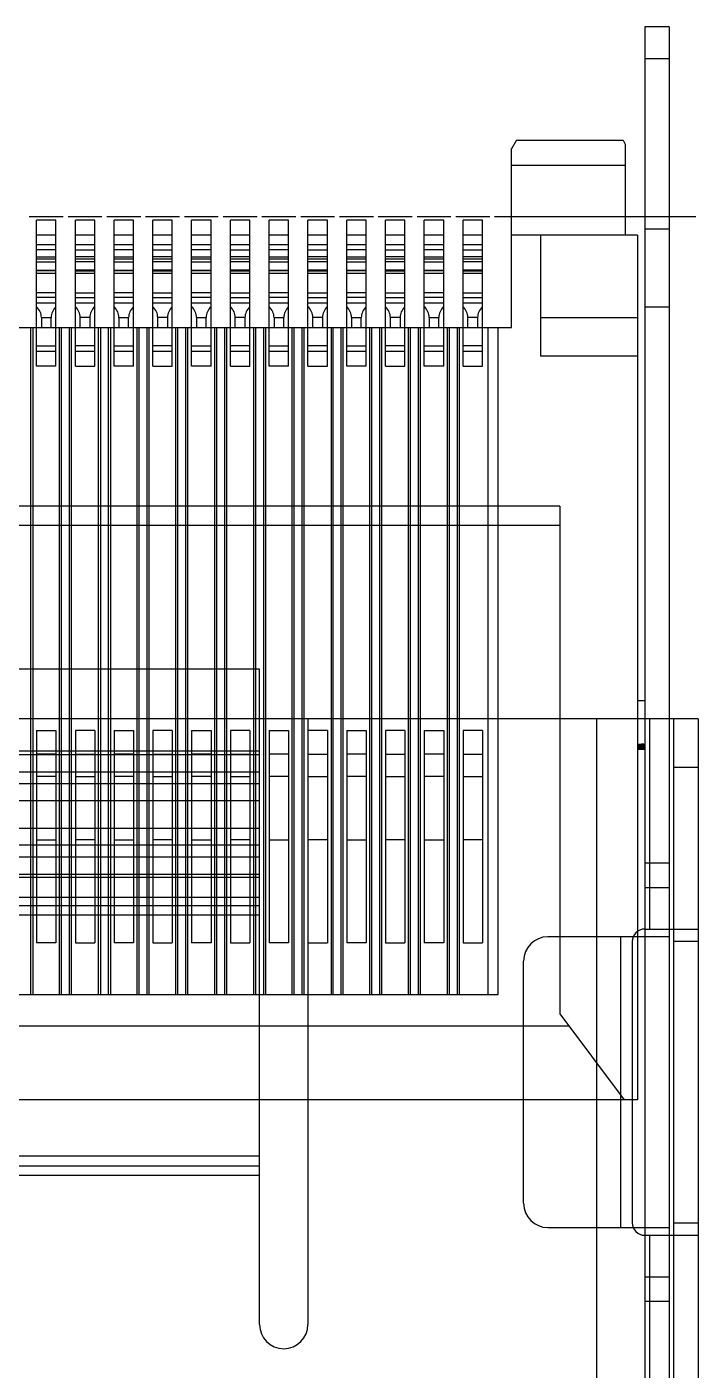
# Model space of a CAD drawing. Header units: millimetres. Extents: x 753 to 1632, y 352 to 973.
# Drawn here: x 1036.45 to 1043.38, y 655.91 to 669.77 of the extents above; entities that cross this region are included whole.
import ezdxf

# ---------------------------------------------------------------- set-up
doc = ezdxf.new("R2010")
doc.units = ezdxf.units.MM
doc.header["$LTSCALE"] = 30.734
doc.linetypes.add('HIDDEN', pattern=[0.2, 0.1, -0.1])
doc.layers.get('0').update_dxf_attribs({"linetype": 'CONTINUOUS'})
doc.layers.add('CURVES', color=7, linetype='CONTINUOUS')

msp = doc.modelspace()

# ---------------------------------------------------------------- linework, layer by layer
at = {"color": 8, "linetype": 'Continuous'}
for p, q in [((1042.82568, 669.7712), (1042.82568, 647.63169)), ((1043.07568, 669.7712), (1042.82568, 669.7712)), ((1043.07568, 669.7712), (1043.07568, 647.63169)), ((1043.07568, 669.4412), (1042.82568, 669.4412)), ((1041.50068, 668.60169), (1041.45017, 668.51421)), ((1041.45068, 666.67049), (1041.45068, 668.51509)), ((1041.50068, 668.60169), (1042.60068, 668.60169)), ((1042.60068, 668.60169), (1042.62371, 668.56181)), ((1042.62368, 668.56185), (1042.62368, 667.62329)), ((1042.62368, 668.34188), (1041.45068, 668.34188)), ((1036.55068, 666.27049), (1036.55068, 667.77569)), ((1036.75068, 667.77569), (1036.55068, 667.77569)), ((1036.75068, 666.27049), (1036.75068, 667.77569)), ((1036.95068, 666.27049), (1036.95068, 667.77569)), ((1037.15068, 667.77569), (1036.95068, 667.77569)), ((1037.15068, 666.27049), (1037.15068, 667.77569)), ((1037.35068, 666.27049), (1037.35068, 667.77569)), ((1037.55068, 667.77569), (1037.35068, 667.77569)), ((1037.55068, 666.27049), (1037.55068, 667.77569)), ((1037.75068, 666.27049), (1037.75068, 667.77569)), ((1037.95068, 667.77569), (1037.75068, 667.77569)), ((1037.95068, 666.27049), (1037.95068, 667.77569)), ((1038.15068, 666.27049), (1038.15068, 667.77569)), ((1038.35068, 667.77569), (1038.15068, 667.77569)), ((1038.35068, 666.27049), (1038.35068, 667.77569)), ((1038.55068, 666.27049), (1038.55068, 667.77569)), ((1038.75068, 667.77569), (1038.55068, 667.77569)), ((1038.75068, 666.27049), (1038.75068, 667.77569)), ((1038.95068, 666.27049), (1038.95068, 667.77569)), ((1039.15068, 667.77569), (1038.95068, 667.77569)), ((1039.15068, 666.27049), (1039.15068, 667.77569)), ((1039.35068, 666.27049), (1039.35068, 667.77569)), ((1039.55068, 667.77569), (1039.35068, 667.77569)), ((1039.55068, 666.27049), (1039.55068, 667.77569)), ((1039.75068, 666.27049), (1039.75068, 667.77569)), ((1039.95068, 667.77569), (1039.75068, 667.77569)), ((1039.95068, 666.27049), (1039.95068, 667.77569)), ((1040.15068, 666.27049), (1040.15068, 667.77569)), ((1040.35068, 667.77569), (1040.15068, 667.77569)), ((1040.35068, 666.27049), (1040.35068, 667.77569)), ((1040.55068, 666.27049), (1040.55068, 667.77569)), ((1040.75068, 667.77569), (1040.55068, 667.77569)), ((1040.75068, 666.27049), (1040.75068, 667.77569)), ((1040.95068, 666.27049), (1040.95068, 667.77569)), ((1041.15068, 667.77569), (1040.95068, 667.77569)), ((1041.15068, 666.27049), (1041.15068, 667.77569)), ((1043.07568, 667.81169), (1042.82568, 667.81169)), ((1042.82568, 667.68669), (1043.07568, 667.68669)), ((1036.75068, 667.62329), (1036.55068, 667.62329)), ((1037.15068, 667.62329), (1036.95068, 667.62329)), ((1037.55068, 667.62329), (1037.35068, 667.62329)), ((1037.95068, 667.62329), (1037.75068, 667.62329)), ((1038.35068, 667.62329), (1038.15068, 667.62329)), ((1038.75068, 667.62329), (1038.55068, 667.62329)), ((1039.15068, 667.62329), (1038.95068, 667.62329)), ((1039.55068, 667.62329), (1039.35068, 667.62329)), ((1039.95068, 667.62329), (1039.75068, 667.62329)), ((1040.35068, 667.62329), (1040.15068, 667.62329)), ((1040.75068, 667.62329), (1040.55068, 667.62329)), ((1041.15068, 667.62329), (1040.95068, 667.62329)), ((1042.75068, 667.62329), (1041.45068, 667.62329)), ((1041.75068, 667.62329), (1041.75068, 666.37329)), ((1042.75068, 667.62329), (1042.75068, 658.69869)), ((1036.75068, 667.52329), (1036.55068, 667.52329)), ((1036.75068, 667.46951), (1036.55068, 667.46951)), ((1037.15068, 667.52329), (1036.95068, 667.52329)), ((1036.95068, 667.46951), (1037.15068, 667.46951)), ((1037.55068, 667.52329), (1037.35068, 667.52329)), ((1037.55068, 667.46951), (1037.35068, 667.46951)), ((1037.95068, 667.52329), (1037.75068, 667.52329)), ((1037.75068, 667.46951), (1037.95068, 667.46951)), ((1038.35068, 667.52329), (1038.15068, 667.52329)), ((1038.35068, 667.46951), (1038.15068, 667.46951)), ((1038.75068, 667.52329), (1038.55068, 667.52329)), ((1038.55068, 667.46951), (1038.75068, 667.46951)), ((1039.15068, 667.52329), (1038.95068, 667.52329)), ((1039.15068, 667.46951), (1038.95068, 667.46951)), ((1039.55068, 667.52329), (1039.35068, 667.52329)), ((1039.35068, 667.46951), (1039.55068, 667.46951)), ((1039.95068, 667.52329), (1039.75068, 667.52329)), ((1039.95068, 667.46951), (1039.75068, 667.46951)), ((1040.35068, 667.52329), (1040.15068, 667.52329)), ((1040.15068, 667.46951), (1040.35068, 667.46951)), ((1040.75068, 667.52329), (1040.55068, 667.52329)), ((1040.75068, 667.46951), (1040.55068, 667.46951)), ((1041.15068, 667.52329), (1040.95068, 667.52329)), ((1040.95068, 667.46951), (1041.15068, 667.46951)), ((1036.55068, 667.3988), (1036.75068, 667.3988)), ((1036.75068, 667.37569), (1036.55068, 667.37569)), ((1036.55068, 667.3464), (1036.75068, 667.3464)), ((1037.15068, 667.3988), (1036.95068, 667.3988)), ((1037.15068, 667.37569), (1036.95068, 667.37569)), ((1037.15068, 667.3464), (1036.95068, 667.3464)), ((1037.35068, 667.3988), (1037.55068, 667.3988)), ((1037.55068, 667.37569), (1037.35068, 667.37569)), ((1037.35068, 667.3464), (1037.55068, 667.3464)), ((1037.95068, 667.3988), (1037.75068, 667.3988)), ((1037.95068, 667.37569), (1037.75068, 667.37569)), ((1037.95068, 667.3464), (1037.75068, 667.3464)), ((1038.15068, 667.3988), (1038.35068, 667.3988)), ((1038.35068, 667.37569), (1038.15068, 667.37569)), ((1038.15068, 667.3464), (1038.35068, 667.3464)), ((1038.75068, 667.3988), (1038.55068, 667.3988)), ((1038.75068, 667.37569), (1038.55068, 667.37569)), ((1038.75068, 667.3464), (1038.55068, 667.3464)), ((1038.95068, 667.3988), (1039.15068, 667.3988)), ((1039.15068, 667.37569), (1038.95068, 667.37569)), ((1038.95068, 667.3464), (1039.15068, 667.3464)), ((1039.55068, 667.3988), (1039.35068, 667.3988)), ((1039.55068, 667.37569), (1039.35068, 667.37569)), ((1039.55068, 667.3464), (1039.35068, 667.3464)), ((1039.75068, 667.3988), (1039.95068, 667.3988)), ((1039.95068, 667.37569), (1039.75068, 667.37569)), ((1039.75068, 667.3464), (1039.95068, 667.3464)), ((1040.35068, 667.3988), (1040.15068, 667.3988)), ((1040.35068, 667.37569), (1040.15068, 667.37569)), ((1040.35068, 667.3464), (1040.15068, 667.3464)), ((1040.55068, 667.3988), (1040.75068, 667.3988)), ((1040.75068, 667.37569), (1040.55068, 667.37569)), ((1040.55068, 667.3464), (1040.75068, 667.3464)), ((1041.15068, 667.3988), (1040.95068, 667.3988)), ((1041.15068, 667.37569), (1040.95068, 667.37569)), ((1041.15068, 667.3464), (1040.95068, 667.3464)), ((1036.55068, 667.26034), (1036.75068, 667.26034)), ((1036.75068, 667.25498), (1036.55068, 667.25498)), ((1036.75068, 667.22569), (1036.55068, 667.22569)), ((1037.15068, 667.26034), (1036.95068, 667.26034)), ((1036.95068, 667.25498), (1037.15068, 667.25498)), ((1037.15068, 667.22569), (1036.95068, 667.22569)), ((1037.35068, 667.26034), (1037.55068, 667.26034)), ((1037.55068, 667.25498), (1037.35068, 667.25498)), ((1037.55068, 667.22569), (1037.35068, 667.22569)), ((1037.95068, 667.26034), (1037.75068, 667.26034)), ((1037.75068, 667.25498), (1037.95068, 667.25498)), ((1037.95068, 667.22569), (1037.75068, 667.22569)), ((1038.15068, 667.26034), (1038.35068, 667.26034)), ((1038.35068, 667.25498), (1038.15068, 667.25498)), ((1038.35068, 667.22569), (1038.15068, 667.22569)), ((1038.75068, 667.26034), (1038.55068, 667.26034)), ((1038.55068, 667.25498), (1038.75068, 667.25498)), ((1038.75068, 667.22569), (1038.55068, 667.22569)), ((1038.95068, 667.26034), (1039.15068, 667.26034)), ((1039.15068, 667.25498), (1038.95068, 667.25498)), ((1039.15068, 667.22569), (1038.95068, 667.22569)), ((1039.55068, 667.26034), (1039.35068, 667.26034)), ((1039.35068, 667.25498), (1039.55068, 667.25498)), ((1039.55068, 667.22569), (1039.35068, 667.22569)), ((1039.75068, 667.26034), (1039.95068, 667.26034)), ((1039.95068, 667.25498), (1039.75068, 667.25498)), ((1039.95068, 667.22569), (1039.75068, 667.22569)), ((1040.35068, 667.26034), (1040.15068, 667.26034)), ((1040.15068, 667.25498), (1040.35068, 667.25498)), ((1040.35068, 667.22569), (1040.15068, 667.22569)), ((1040.55068, 667.26034), (1040.75068, 667.26034)), ((1040.75068, 667.25498), (1040.55068, 667.25498)), ((1040.75068, 667.22569), (1040.55068, 667.22569)), ((1041.15068, 667.26034), (1040.95068, 667.26034)), ((1040.95068, 667.25498), (1041.15068, 667.25498)), ((1041.15068, 667.22569), (1040.95068, 667.22569)), ((1036.75068, 667.02833), (1036.55068, 667.02833)), ((1036.95068, 667.02833), (1037.15068, 667.02833)), ((1037.55068, 667.02833), (1037.35068, 667.02833)), ((1037.75068, 667.02833), (1037.95068, 667.02833)), ((1038.35068, 667.02833), (1038.15068, 667.02833)), ((1038.55068, 667.02833), (1038.75068, 667.02833)), ((1039.15068, 667.02833), (1038.95068, 667.02833)), ((1039.35068, 667.02833), (1039.55068, 667.02833)), ((1039.95068, 667.02833), (1039.75068, 667.02833)), ((1040.15068, 667.02833), (1040.35068, 667.02833)), ((1040.75068, 667.02833), (1040.55068, 667.02833)), ((1040.95068, 667.02833), (1041.15068, 667.02833)), ((1036.75068, 666.97907), (1036.55068, 666.97907)), ((1036.75068, 666.92049), (1036.55068, 666.92049)), ((1036.95068, 666.97907), (1037.15068, 666.97907)), ((1037.15068, 666.92049), (1036.95068, 666.92049)), ((1037.55068, 666.97907), (1037.35068, 666.97907)), ((1037.55068, 666.92049), (1037.35068, 666.92049)), ((1037.75068, 666.97907), (1037.95068, 666.97907)), ((1037.95068, 666.92049), (1037.75068, 666.92049)), ((1038.35068, 666.97907), (1038.15068, 666.97907)), ((1038.35068, 666.92049), (1038.15068, 666.92049)), ((1038.55068, 666.97907), (1038.75068, 666.97907)), ((1038.75068, 666.92049), (1038.55068, 666.92049)), ((1039.15068, 666.97907), (1038.95068, 666.97907)), ((1039.15068, 666.92049), (1038.95068, 666.92049)), ((1039.35068, 666.97907), (1039.55068, 666.97907)), ((1039.55068, 666.92049), (1039.35068, 666.92049)), ((1039.95068, 666.97907), (1039.75068, 666.97907)), ((1039.95068, 666.92049), (1039.75068, 666.92049)), ((1040.15068, 666.97907), (1040.35068, 666.97907)), ((1040.35068, 666.92049), (1040.15068, 666.92049)), ((1040.75068, 666.97907), (1040.55068, 666.97907)), ((1040.75068, 666.92049), (1040.55068, 666.92049)), ((1040.95068, 666.97907), (1041.15068, 666.97907)), ((1041.15068, 666.92049), (1040.95068, 666.92049)), ((1043.07568, 666.87835), (1042.82568, 666.87835)), ((1036.60068, 666.77049), (1036.60068, 666.67049)), ((1036.60068, 666.77049), (1036.70068, 666.77049)), ((1036.70068, 666.67049), (1036.70068, 666.77049)), ((1037.00068, 666.67049), (1037.00068, 666.77049)), ((1037.10068, 666.77049), (1037.00068, 666.77049)), ((1037.10068, 666.77049), (1037.10068, 666.67049)), ((1037.40068, 666.77049), (1037.40068, 666.67049)), ((1037.40068, 666.77049), (1037.50068, 666.77049)), ((1037.50068, 666.67049), (1037.50068, 666.77049)), ((1037.80068, 666.67049), (1037.80068, 666.77049)), ((1037.90068, 666.77049), (1037.80068, 666.77049)), ((1037.90068, 666.77049), (1037.90068, 666.67049)), ((1038.20068, 666.77049), (1038.20068, 666.67049)), ((1038.20068, 666.77049), (1038.30068, 666.77049)), ((1038.30068, 666.67049), (1038.30068, 666.77049)), ((1038.60068, 666.67049), (1038.60068, 666.77049)), ((1038.70068, 666.77049), (1038.60068, 666.77049)), ((1038.70068, 666.77049), (1038.70068, 666.67049)), ((1039.00068, 666.77049), (1039.00068, 666.67049)), ((1039.00068, 666.77049), (1039.10068, 666.77049)), ((1039.10068, 666.67049), (1039.10068, 666.77049)), ((1039.40068, 666.67049), (1039.40068, 666.77049)), ((1039.50068, 666.77049), (1039.40068, 666.77049)), ((1039.50068, 666.77049), (1039.50068, 666.67049)), ((1039.80068, 666.77049), (1039.80068, 666.67049)), ((1039.80068, 666.77049), (1039.90068, 666.77049)), ((1039.90068, 666.67049), (1039.90068, 666.77049)), ((1040.20068, 666.67049), (1040.20068, 666.77049)), ((1040.30068, 666.77049), (1040.20068, 666.77049)), ((1040.30068, 666.77049), (1040.30068, 666.67049)), ((1040.60068, 666.77049), (1040.60068, 666.67049)), ((1040.60068, 666.77049), (1040.70068, 666.77049)), ((1040.70068, 666.67049), (1040.70068, 666.77049)), ((1041.00068, 666.67049), (1041.00068, 666.77049)), ((1041.10068, 666.77049), (1041.00068, 666.77049)), ((1041.10068, 666.77049), (1041.10068, 666.67049)), ((1041.75068, 666.77329), (1042.75068, 666.77329)), ((1026.65068, 666.67049), (1041.45068, 666.67049)), ((1036.49191, 659.78769), (1036.49191, 666.67049)), ((1036.51273, 666.67049), (1036.51273, 659.78769)), ((1036.78863, 659.78769), (1036.78863, 666.67049)), ((1036.80946, 659.78769), (1036.80946, 666.67049)), ((1036.89191, 659.78769), (1036.89191, 666.67049)), ((1036.91273, 659.78769), (1036.91273, 666.67049)), ((1037.18863, 659.78769), (1037.18863, 666.67049)), ((1037.20946, 666.67049), (1037.20946, 659.78769)), ((1037.29191, 659.78769), (1037.29191, 666.67049)), ((1037.31273, 666.67049), (1037.31273, 659.78769)), ((1037.58863, 659.78769), (1037.58863, 666.67049)), ((1037.60946, 659.78769), (1037.60946, 666.67049)), ((1037.69191, 659.78769), (1037.69191, 666.67049)), ((1037.71273, 659.78769), (1037.71273, 666.67049)), ((1037.98863, 659.78769), (1037.98863, 666.67049)), ((1038.00946, 659.78769), (1038.00946, 666.67049)), ((1038.09191, 659.78769), (1038.09191, 666.67049)), ((1038.11273, 659.78769), (1038.11273, 666.67049)), ((1038.38863, 659.78769), (1038.38863, 666.67049)), ((1038.40946, 659.78769), (1038.40946, 666.67049)), ((1038.49191, 659.78769), (1038.49191, 666.67049)), ((1038.51273, 659.78769), (1038.51273, 666.67049)), ((1038.78863, 666.67049), (1038.78863, 659.78769)), ((1038.80946, 666.67049), (1038.80946, 659.78769)), ((1038.89191, 666.67049), (1038.89191, 659.78769)), ((1038.91273, 666.67049), (1038.91273, 659.78769)), ((1039.18863, 659.78769), (1039.18863, 666.67049)), ((1039.20946, 659.78769), (1039.20946, 666.67049)), ((1039.29191, 659.78769), (1039.29191, 666.67049)), ((1039.31273, 659.78769), (1039.31273, 666.67049)), ((1039.58863, 666.67049), (1039.58863, 659.78769)), ((1039.60946, 659.78769), (1039.60946, 666.67049)), ((1039.69191, 659.78769), (1039.69191, 666.67049)), ((1039.71273, 659.78769), (1039.71273, 666.67049)), ((1039.98863, 659.78769), (1039.98863, 666.67049)), ((1040.00946, 659.78769), (1040.00946, 666.67049)), ((1040.09191, 659.78769), (1040.09191, 666.67049)), ((1040.11273, 659.78769), (1040.11273, 666.67049)), ((1040.38863, 659.78769), (1040.38863, 666.67049)), ((1040.40946, 659.78769), (1040.40946, 666.67049)), ((1040.49191, 659.78769), (1040.49191, 666.67049)), ((1040.51273, 659.78769), (1040.51273, 666.67049)), ((1040.78863, 659.78769), (1040.78863, 666.67049)), ((1040.80946, 659.78769), (1040.80946, 666.67049)), ((1040.89191, 659.78769), (1040.89191, 666.67049)), ((1040.91273, 659.78769), (1040.91273, 666.67049)), ((1041.20946, 659.78769), (1041.20946, 666.67049)), ((1041.31273, 659.78769), (1041.31273, 666.67049)), ((1036.55068, 666.47907), (1036.75068, 666.47907)), ((1037.15068, 666.47907), (1036.95068, 666.47907)), ((1037.35068, 666.47907), (1037.55068, 666.47907)), ((1037.95068, 666.47907), (1037.75068, 666.47907)), ((1038.15068, 666.47907), (1038.35068, 666.47907)), ((1038.75068, 666.47907), (1038.55068, 666.47907)), ((1038.95068, 666.47907), (1039.15068, 666.47907)), ((1039.55068, 666.47907), (1039.35068, 666.47907)), ((1039.75068, 666.47907), (1039.95068, 666.47907)), ((1040.35068, 666.47907), (1040.15068, 666.47907)), ((1040.55068, 666.47907), (1040.75068, 666.47907)), ((1041.15068, 666.47907), (1040.95068, 666.47907)), ((1036.75068, 666.42049), (1036.55068, 666.42049)), ((1037.15068, 666.42049), (1036.95068, 666.42049)), ((1037.55068, 666.42049), (1037.35068, 666.42049)), ((1037.95068, 666.42049), (1037.75068, 666.42049)), ((1038.35068, 666.42049), (1038.15068, 666.42049)), ((1038.75068, 666.42049), (1038.55068, 666.42049)), ((1039.15068, 666.42049), (1038.95068, 666.42049)), ((1039.55068, 666.42049), (1039.35068, 666.42049)), ((1039.95068, 666.42049), (1039.75068, 666.42049)), ((1040.35068, 666.42049), (1040.15068, 666.42049)), ((1040.75068, 666.42049), (1040.55068, 666.42049)), ((1041.15068, 666.42049), (1040.95068, 666.42049)), ((1042.75068, 666.37329), (1041.75068, 666.37329)), ((1036.75068, 666.27049), (1036.55068, 666.27049)), ((1036.95068, 666.27049), (1037.15068, 666.27049)), ((1037.55068, 666.27049), (1037.35068, 666.27049)), ((1037.75068, 666.27049), (1037.95068, 666.27049)), ((1038.35068, 666.27049), (1038.15068, 666.27049)), ((1038.55068, 666.27049), (1038.75068, 666.27049)), ((1039.15068, 666.27049), (1038.95068, 666.27049)), ((1039.35068, 666.27049), (1039.55068, 666.27049)), ((1039.95068, 666.27049), (1039.75068, 666.27049)), ((1040.15068, 666.27049), (1040.35068, 666.27049)), ((1040.75068, 666.27049), (1040.55068, 666.27049)), ((1040.95068, 666.27049), (1041.15068, 666.27049)), ((1041.95068, 664.82569), (1026.15068, 664.82569)), ((1041.95068, 664.82569), (1041.95068, 659.58769)), ((1041.95068, 664.62572), (1026.15068, 664.62572)), ((1038.85068, 663.14435), (1029.25068, 663.14435)), ((1038.85068, 656.38169), (1038.85068, 663.14435)), ((1042.75068, 662.81915), (1042.82568, 662.81915)), ((1043.37568, 662.63169), (1025.02568, 662.63169)), ((1039.35068, 662.63169), (1039.35068, 656.38169)), ((1042.32568, 662.63169), (1042.32568, 648.38169)), ((1042.87568, 662.63169), (1042.87568, 660.46169)), ((1043.12568, 647.63169), (1043.12568, 662.63169)), ((1043.37568, 662.63169), (1043.37568, 647.63169)), ((1036.55068, 662.51176), (1036.55068, 660.32022)), ((1036.55068, 662.51176), (1036.75068, 662.51176)), ((1036.75068, 662.51176), (1036.75068, 660.32022)), ((1036.95068, 662.51176), (1036.95068, 660.32022)), ((1037.15068, 662.51176), (1036.95068, 662.51176)), ((1037.15068, 662.51176), (1037.15068, 660.32022)), ((1037.35068, 662.51176), (1037.35068, 660.32022)), ((1037.35068, 662.51176), (1037.55068, 662.51176)), ((1037.55068, 662.51176), (1037.55068, 660.32022)), ((1037.75068, 662.51176), (1037.75068, 660.32022)), ((1037.95068, 662.51176), (1037.75068, 662.51176)), ((1037.95068, 662.51176), (1037.95068, 660.32022)), ((1038.15068, 662.51176), (1038.15068, 660.32022)), ((1038.15068, 662.51176), (1038.35068, 662.51176)), ((1038.35068, 662.51176), (1038.35068, 660.32022)), ((1038.55068, 662.51176), (1038.55068, 660.32022)), ((1038.75068, 662.51176), (1038.55068, 662.51176)), ((1038.75068, 662.51176), (1038.75068, 660.32022)), ((1038.95068, 662.51176), (1038.95068, 660.32022)), ((1038.95068, 662.51176), (1039.15068, 662.51176)), ((1039.15068, 662.51176), (1039.15068, 660.32022)), ((1039.55068, 662.51176), (1039.35068, 662.51176)), ((1039.55068, 662.51176), (1039.55068, 660.32022)), ((1039.75068, 662.51176), (1039.75068, 660.32022)), ((1039.75068, 662.51176), (1039.95068, 662.51176)), ((1039.95068, 662.51176), (1039.95068, 660.32022)), ((1040.15068, 662.51176), (1040.15068, 660.32022)), ((1040.35068, 662.51176), (1040.15068, 662.51176)), ((1040.35068, 662.51176), (1040.35068, 660.32022)), ((1040.55068, 662.51176), (1040.55068, 660.32022)), ((1040.55068, 662.51176), (1040.75068, 662.51176)), ((1040.75068, 662.51176), (1040.75068, 660.32022)), ((1040.95068, 662.51176), (1040.95068, 660.32022)), ((1041.15068, 662.51176), (1040.95068, 662.51176)), ((1041.15068, 662.51176), (1041.15068, 660.32022)), ((1038.85068, 662.29561), (1029.25068, 662.29561)), ((1042.75068, 662.31915), (1042.77041, 662.31915)), ((1042.76416, 662.31915), (1042.76416, 662.36915)), ((1042.76416, 662.36915), (1042.77041, 662.36915)), ((1042.76479, 662.31915), (1042.76479, 662.36915)), ((1042.76647, 662.31915), (1042.76647, 662.36915)), ((1042.76729, 662.31915), (1042.76729, 662.36915)), ((1042.76742, 662.31915), (1042.76729, 662.36915)), ((1042.76979, 662.31915), (1042.76979, 662.36915)), ((1042.77041, 662.31915), (1042.77041, 662.36915)), ((1042.77041, 662.36915), (1042.78479, 662.36915)), ((1042.77041, 662.31915), (1042.78479, 662.31915)), ((1042.77104, 662.31915), (1042.77104, 662.36915)), ((1042.77166, 662.31915), (1042.77166, 662.36915)), ((1042.77229, 662.31915), (1042.77229, 662.36915)), ((1042.77291, 662.31915), (1042.77291, 662.36915)), ((1042.77354, 662.31915), (1042.77354, 662.36915)), ((1042.77497, 662.31915), (1042.77497, 662.36915)), ((1042.77606, 662.31915), (1042.77606, 662.36915)), ((1042.77729, 662.31915), (1042.77729, 662.36915)), ((1042.77791, 662.31915), (1042.77791, 662.36915)), ((1042.78012, 662.31915), (1042.78012, 662.36915)), ((1042.78104, 662.31915), (1042.78104, 662.36915)), ((1042.78272, 662.31915), (1042.78272, 662.36915)), ((1042.78416, 662.31915), (1042.78416, 662.36915)), ((1042.78479, 662.36915), (1042.78979, 662.36915)), ((1042.78479, 662.31915), (1042.78979, 662.31915)), ((1042.78496, 662.31915), (1042.78496, 662.36915)), ((1042.78588, 662.31915), (1042.78588, 662.36915)), ((1042.78657, 662.31915), (1042.78657, 662.36915)), ((1042.78729, 662.31915), (1042.78729, 662.36915)), ((1042.78791, 662.31915), (1042.78791, 662.36915)), ((1042.78854, 662.31915), (1042.78854, 662.36915)), ((1042.78916, 662.31915), (1042.78916, 662.36915)), ((1042.78979, 662.31915), (1042.78979, 662.36915)), ((1042.80729, 662.36915), (1042.78979, 662.36915)), ((1042.78979, 662.31915), (1042.80729, 662.31915)), ((1042.79104, 662.31915), (1042.79104, 662.36915)), ((1042.79166, 662.31915), (1042.79166, 662.36915)), ((1042.7926, 662.31915), (1042.7926, 662.36915)), ((1042.79354, 662.31915), (1042.79354, 662.36915)), ((1042.79416, 662.31915), (1042.79416, 662.36915)), ((1042.79522, 662.31915), (1042.79522, 662.36915)), ((1042.79583, 662.31915), (1042.79583, 662.36915)), ((1042.79666, 662.31915), (1042.79666, 662.36915)), ((1042.79735, 662.31915), (1042.79735, 662.36915)), ((1042.79885, 662.31915), (1042.79885, 662.36915)), ((1042.79976, 662.31915), (1042.79976, 662.36915)), ((1042.80104, 662.31915), (1042.80104, 662.36915)), ((1042.80291, 662.31915), (1042.80291, 662.36915)), ((1042.80416, 662.31915), (1042.80416, 662.36915)), ((1042.80479, 662.31915), (1042.80479, 662.36915)), ((1042.80545, 662.31915), (1042.80545, 662.36915)), ((1042.80654, 662.31915), (1042.80654, 662.36915)), ((1042.80676, 662.31915), (1042.8066, 662.36915)), ((1042.80729, 662.31915), (1042.80729, 662.36915)), ((1042.81416, 662.36915), (1042.80729, 662.36915)), ((1042.80729, 662.31915), (1042.82568, 662.31915)), ((1042.80791, 662.31915), (1042.80791, 662.36915)), ((1042.80813, 662.31915), (1042.80809, 662.36915)), ((1042.80854, 662.31915), (1042.80854, 662.36915)), ((1042.80916, 662.31915), (1042.80916, 662.36915)), ((1042.80979, 662.31915), (1042.80979, 662.36915)), ((1042.81104, 662.31915), (1042.81104, 662.36915)), ((1042.81172, 662.31915), (1042.81172, 662.36915)), ((1042.81291, 662.31915), (1042.81291, 662.36915)), ((1042.81354, 662.31915), (1042.81354, 662.36915)), ((1042.81416, 662.31915), (1042.81416, 662.36915)), ((1038.85068, 662.26026), (1029.25068, 662.26026)), ((1036.75068, 662.26604), (1036.55068, 662.26604)), ((1036.95068, 662.26604), (1037.15068, 662.26604)), ((1037.55068, 662.26604), (1037.35068, 662.26604)), ((1037.75068, 662.26604), (1037.95068, 662.26604)), ((1038.35068, 662.26604), (1038.15068, 662.26604)), ((1038.55068, 662.26604), (1038.75068, 662.26604)), ((1039.15068, 662.26604), (1038.95068, 662.26604)), ((1039.35068, 662.26604), (1039.55068, 662.26604)), ((1039.95068, 662.26604), (1039.75068, 662.26604)), ((1040.15068, 662.26604), (1040.35068, 662.26604)), ((1040.75068, 662.26604), (1040.55068, 662.26604)), ((1040.95068, 662.26604), (1041.15068, 662.26604)), ((1029.25068, 662.08348), (1038.85068, 662.08348)), ((1036.75068, 662.03631), (1036.55068, 662.03631)), ((1036.95068, 662.03631), (1037.15068, 662.03631)), ((1037.55068, 662.03631), (1037.35068, 662.03631)), ((1037.75068, 662.03631), (1037.95068, 662.03631)), ((1038.35068, 662.03631), (1038.15068, 662.03631)), ((1038.55068, 662.03631), (1038.75068, 662.03631)), ((1039.15068, 662.03631), (1038.95068, 662.03631)), ((1039.35068, 662.03631), (1039.55068, 662.03631)), ((1039.95068, 662.03631), (1039.75068, 662.03631)), ((1040.15068, 662.03631), (1040.35068, 662.03631)), ((1040.75068, 662.03631), (1040.55068, 662.03631)), ((1040.95068, 662.03631), (1041.15068, 662.03631)), ((1043.12568, 662.13169), (1043.37568, 662.13169)), ((1029.25068, 661.96207), (1038.85068, 661.96207)), ((1038.85068, 661.78529), (1029.25068, 661.78529)), ((1029.25068, 661.50245), (1038.85068, 661.50245)), ((1038.85068, 661.32567), (1029.25068, 661.32567)), ((1036.55068, 661.3821), (1036.75068, 661.3821)), ((1037.15068, 661.3821), (1036.95068, 661.3821)), ((1037.35068, 661.3821), (1037.55068, 661.3821)), ((1037.95068, 661.3821), (1037.75068, 661.3821)), ((1038.15068, 661.3821), (1038.35068, 661.3821)), ((1038.75068, 661.3821), (1038.55068, 661.3821)), ((1038.95068, 661.3821), (1039.15068, 661.3821)), ((1039.55068, 661.3821), (1039.35068, 661.3821)), ((1039.75068, 661.3821), (1039.95068, 661.3821)), ((1040.35068, 661.3821), (1040.15068, 661.3821)), ((1040.55068, 661.3821), (1040.75068, 661.3821)), ((1041.15068, 661.3821), (1040.95068, 661.3821)), ((1038.85068, 661.20413), (1029.25068, 661.20413)), ((1029.25068, 661.02735), (1038.85068, 661.02735)), ((1042.82568, 661.14369), (1043.07568, 661.14369)), ((1038.85068, 660.99199), (1029.25068, 660.99199)), ((1042.82568, 660.88969), (1043.07568, 660.88969)), ((1038.85068, 660.7861), (1029.25068, 660.7861)), ((1029.25068, 660.70609), (1038.85068, 660.70609)), ((1038.85068, 660.60608), (1029.25068, 660.60608)), ((1043.07568, 660.38169), (1041.82568, 660.38169)), ((1042.57568, 660.38169), (1042.57568, 657.38169)), ((1042.82568, 660.46169), (1043.37568, 660.46169)), ((1036.75068, 660.32022), (1036.55068, 660.32022)), ((1036.95068, 660.32022), (1037.15068, 660.32022)), ((1037.55068, 660.32022), (1037.35068, 660.32022)), ((1037.75068, 660.32022), (1037.95068, 660.32022)), ((1038.35068, 660.32022), (1038.15068, 660.32022)), ((1038.55068, 660.32022), (1038.75068, 660.32022)), ((1039.15068, 660.32022), (1038.95068, 660.32022)), ((1039.35068, 660.32022), (1039.55068, 660.32022)), ((1039.95068, 660.32022), (1039.75068, 660.32022)), ((1040.15068, 660.32022), (1040.35068, 660.32022)), ((1040.75068, 660.32022), (1040.55068, 660.32022)), ((1040.95068, 660.32022), (1041.15068, 660.32022)), ((1042.69568, 660.33169), (1042.69568, 657.43169)), ((1043.37568, 660.33169), (1043.12568, 660.33169)), ((1041.57568, 657.63169), (1041.57568, 660.13169)), ((1026.78863, 659.78769), (1041.31273, 659.78769)), ((1041.95068, 659.58769), (1042.61108, 658.69869)), ((1042.04706, 659.45794), (1026.0543, 659.45794)), ((1042.75068, 658.69869), (1025.35068, 658.69869)), ((1038.85068, 658.11769), (1029.25068, 658.11769)), ((1029.25068, 658.01782), (1038.85068, 658.01782)), ((1038.85068, 657.91767), (1029.25068, 657.91767)), ((1043.12568, 657.43169), (1043.37568, 657.43169)), ((1041.82568, 657.38169), (1043.07568, 657.38169)), ((1042.82568, 657.30169), (1043.37568, 657.30169)), ((1042.87568, 657.30169), (1042.87568, 652.70336)), ((1042.82568, 656.87369), (1043.07568, 656.87369)), ((1043.07568, 656.61969), (1042.82568, 656.61969))]:
    msp.add_line(p, q, dxfattribs=at)
for centre, radius, start, end in [((1041.82568, 660.13169), 0.25, 90, 180), ((1042.82568, 660.33169), 0.13, 90, 180), ((1041.82568, 657.63169), 0.25, 180, 270), ((1042.82568, 657.43169), 0.13, 180, 270), ((1039.10068, 656.38169), 0.25, 180, 0)]:
    msp.add_arc(centre, radius, start, end, dxfattribs=at)
for centre, major_axis, start_param, end_param in [((1036.45068, 666.77049), (0.10984, -0.10215), 0.74915146, 1.59022013), ((1036.85068, 666.77049), (0.15, 0.00006), 2.30010461, 3.14117328), ((1036.85068, 666.77049), (0.12165, 0.08776), -0.6249452, 0.21612347), ((1037.25068, 666.77049), (-0.08642, 0.12261), 0.11576284, 0.95683151), ((1037.25068, 666.77049), (0.14787, 0.02517), -0.16860872, 0.67245995), ((1037.65068, 666.77049), (0.09376, 0.11709), 1.40492423, 2.2459929), ((1037.65068, 666.77049), (-0.00001, 0.15), -1.57087274, -0.72980407), ((1038.05068, 666.77049), (-0.07857, 0.12778), 0.17843583, 1.0195045), ((1038.05068, 666.77049), (0.10984, -0.10215), 0.74915146, 1.59022013), ((1038.45068, 666.77049), (0.00002, 0.15), 0.72988127, 1.57094994), ((1038.45068, 666.77049), (0.05185, 0.14075), -1.21782389, -0.37675522), ((1038.85068, 666.77049), (0.10888, -0.10317), 3.05901291, 3.90008158), ((1038.85068, 666.77049), (0.10984, -0.10215), 0.74915146, 1.59022013), ((1039.25068, 666.77049), (-0.01226, 0.1495), 0.64789427, 1.48896294), ((1039.25068, 666.77049), (0.08613, 0.12281), -0.95917059, -0.11810192), ((1039.65068, 666.77049), (-0.09764, 0.11387), 0.02094024, 0.86200891), ((1039.65068, 666.77049), (0.10984, -0.10215), 0.74915146, 1.59022013), ((1040.05068, 666.77049), (0.06772, 0.13385), 1.19810608, 2.03917475), ((1040.05068, 666.77049), (0.00014, 0.15), -1.56984081, -0.72877214), ((1040.45068, 666.77049), (-0.09762, 0.11388), 0.02104787, 0.86211654), ((1040.45068, 666.77049), (0.12551, 0.08215), -0.57956229, 0.26150638), ((1040.85068, 666.77049), (0.06772, 0.13385), 1.19810608, 2.03917475), ((1040.85068, 666.77049), (0.00014, 0.15), -1.56984081, -0.72877214), ((1041.25068, 666.77049), (0.12962, -0.07549), 2.82789226, 3.66896093)]:
    msp.add_ellipse(centre, major_axis=major_axis, ratio=1, start_param=start_param, end_param=end_param, dxfattribs=at)
at = {"layer": 'CURVES', "color": 8, "linetype": 'HIDDEN'}
for p, q in [((1036.82568, 667.81169), (1036.47568, 667.81169)), ((1037.22568, 667.81169), (1036.87568, 667.81169)), ((1037.62568, 667.81169), (1037.27568, 667.81169)), ((1038.02568, 667.81169), (1037.67568, 667.81169)), ((1038.42568, 667.81169), (1038.07568, 667.81169)), ((1038.82568, 667.81169), (1038.47568, 667.81169)), ((1039.22568, 667.81169), (1038.87568, 667.81169)), ((1039.62568, 667.81169), (1039.27568, 667.81169)), ((1040.02568, 667.81169), (1039.67568, 667.81169)), ((1040.42568, 667.81169), (1040.07568, 667.81169)), ((1040.82568, 667.81169), (1040.47568, 667.81169)), ((1041.22568, 667.81169), (1040.87568, 667.81169)), ((1043.35068, 667.81169), (1041.27568, 667.81169)), ((1040.59087, 658.69869), (1040.5192, 658.69869)), ((1040.87757, 658.69869), (1040.63866, 658.69869)), ((1040.99826, 658.69869), (1040.92659, 658.69869)), ((1041.26703, 658.69869), (1041.04604, 658.69869))]:
    msp.add_line(p, q, dxfattribs=at)

doc.saveas('drawing.dxf')
